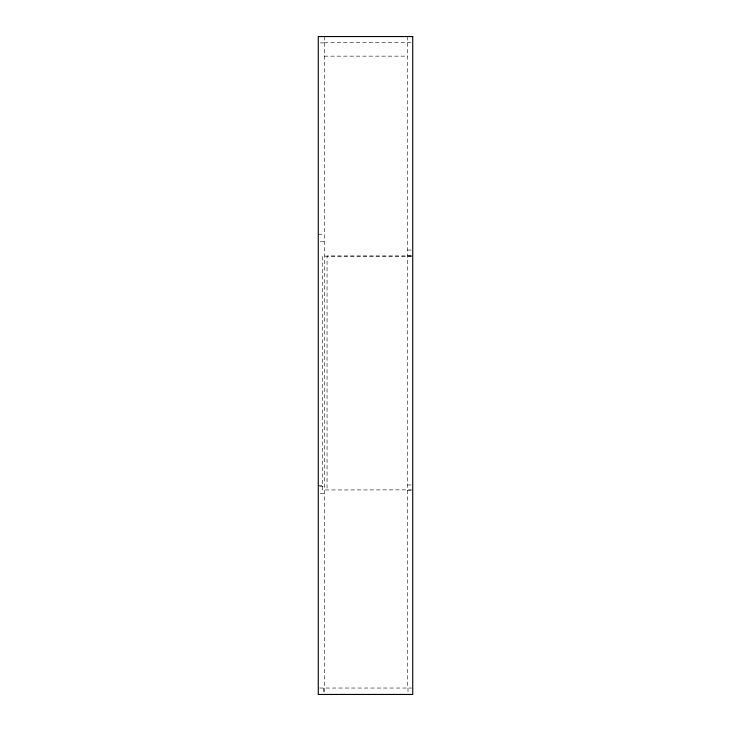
<?xml version="1.0" encoding="UTF-8"?>
<svg xmlns="http://www.w3.org/2000/svg" width="731" height="731" viewBox="0 0 731 731"><rect width="100%" height="100%" fill="white"/><g stroke="black" fill="none" stroke-linecap="round" stroke-linejoin="round"><path stroke-width="0.55" stroke-dasharray="3.65 2.74" d="M324.308 42.398L412.732 42.398M320.279 42.901L324.308 42.901M324.308 56.15L407.496 56.15M318.268 234.212L324.308 234.212M320.279 241.76L324.308 241.76M407.496 250.048L412.732 250.048M407.496 255.859L412.732 255.859M411.599 256.024L327.049 256.024L327.049 489.852M411.599 256.142L322.417 256.142L322.417 489.971L411.599 489.852M407.496 484.964L412.732 484.964M318.268 485.695L324.308 485.695M319.593 486.362L324.308 486.362M407.496 490.282L412.732 490.282M320.279 493.315L324.308 493.315M319.593 688.035L411.681 688.035M407.999 688.035L407.999 693.381M407.496 36.55L407.496 688.035M324.308 36.55L324.308 694.45M323.641 688.035L323.641 693.381"/><path stroke-width="1.1" d="M412.732 36.55L318.268 36.55L318.268 694.45L412.732 694.45L412.732 36.55"/></g></svg>
